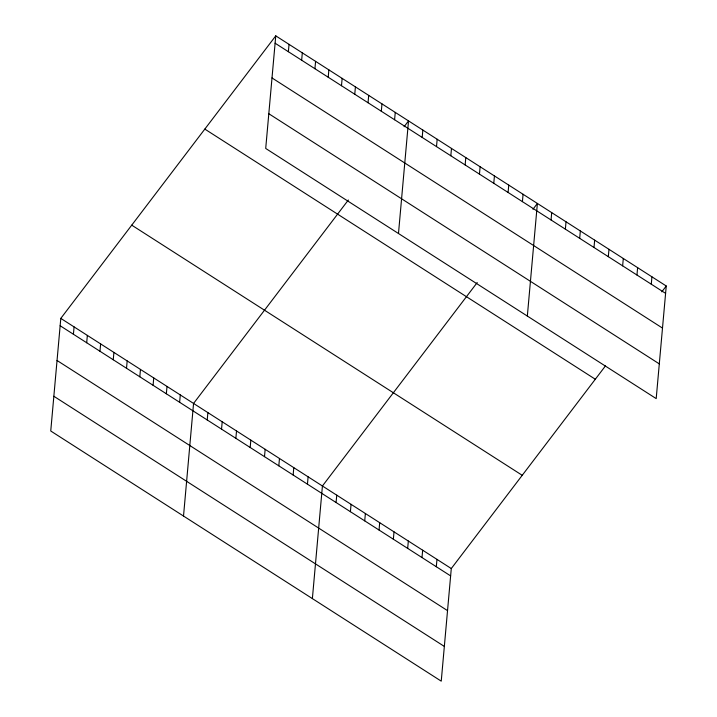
<?xml version="1.0" encoding="UTF-8"?>
<svg xmlns="http://www.w3.org/2000/svg" width="717" height="717" viewBox="0 0 717 717"><rect width="100%" height="100%" fill="white"/><g stroke="black" fill="none" stroke-linecap="round" stroke-linejoin="round"><path stroke-width="1.08" d="M275.758 35.85L265.711 148.455L656.198 398.607L666.254 286.002L275.758 35.85L60.802 318.393L50.746 430.998L441.242 681.15L451.289 568.545L605.444 365.921M73.421 334.247L74.075 326.898M86.694 342.753L87.349 335.404M99.968 351.258L100.631 343.909M113.25 359.764L113.904 352.414M126.524 368.269L127.178 360.92M139.806 376.775L140.46 369.425M153.079 385.28L153.734 377.931M166.353 393.785L167.007 386.436M179.635 402.291L180.29 394.942M183.516 516.043L193.563 403.447L348.354 199.989M207.222 419.974L207.885 412.616M221.544 429.142L222.198 421.784M235.866 438.32L236.52 430.962M250.179 447.489L250.833 440.13M288.377 51.714L289.041 44.355M264.501 456.657L265.156 449.308M301.66 60.219L302.314 52.861M278.814 465.835L279.469 458.477M314.933 68.724L315.588 61.366M328.207 77.23L328.87 69.872M293.136 475.004L293.791 467.645M341.489 85.735L342.143 78.377M307.45 484.181L308.113 476.823M354.763 94.241L355.417 86.882M312.379 598.596L322.426 485.992L477.217 282.543M368.045 102.746L368.699 95.388M336.085 502.527L336.748 495.169M381.319 111.252L381.973 103.893M350.407 511.696L351.061 504.338M394.592 119.757L395.255 112.399M364.72 520.865L365.383 513.515M398.482 233.509L408.529 120.904L404.092 126.73M379.042 530.042L379.696 522.684M422.188 137.431L422.842 130.073M393.364 539.211L394.018 531.853M436.51 146.6L437.164 139.25M407.677 548.388L408.332 541.03M450.823 155.777L451.486 148.419M421.999 557.557L422.654 550.199M465.145 164.946L465.799 157.597M436.312 566.726L436.967 559.377M479.458 174.123L480.121 166.765M493.78 183.292L494.434 175.934M508.093 192.47L508.756 185.111M522.415 201.638L523.069 194.28M527.336 316.063L537.392 203.458L532.955 209.283M551.05 219.985L551.705 212.626M565.372 229.153L566.027 221.804M579.686 238.331L580.34 230.973M594.008 247.499L594.662 240.141M608.321 256.677L608.984 249.319M622.643 265.846L623.297 258.487M636.956 275.014L637.619 267.665M651.278 284.192L651.932 276.834M661.818 291.837L666.254 286.002M275.104 43.208L665.591 293.361M272.003 77.938L662.499 328.09M268.812 113.725L659.299 363.877M204.82 129.087L595.316 379.248M131.74 225.156L522.227 475.308M60.802 318.393L451.289 568.545M60.138 325.742L450.635 575.903M57.037 360.481L447.533 610.633M53.847 396.259L444.343 646.42"/></g></svg>
